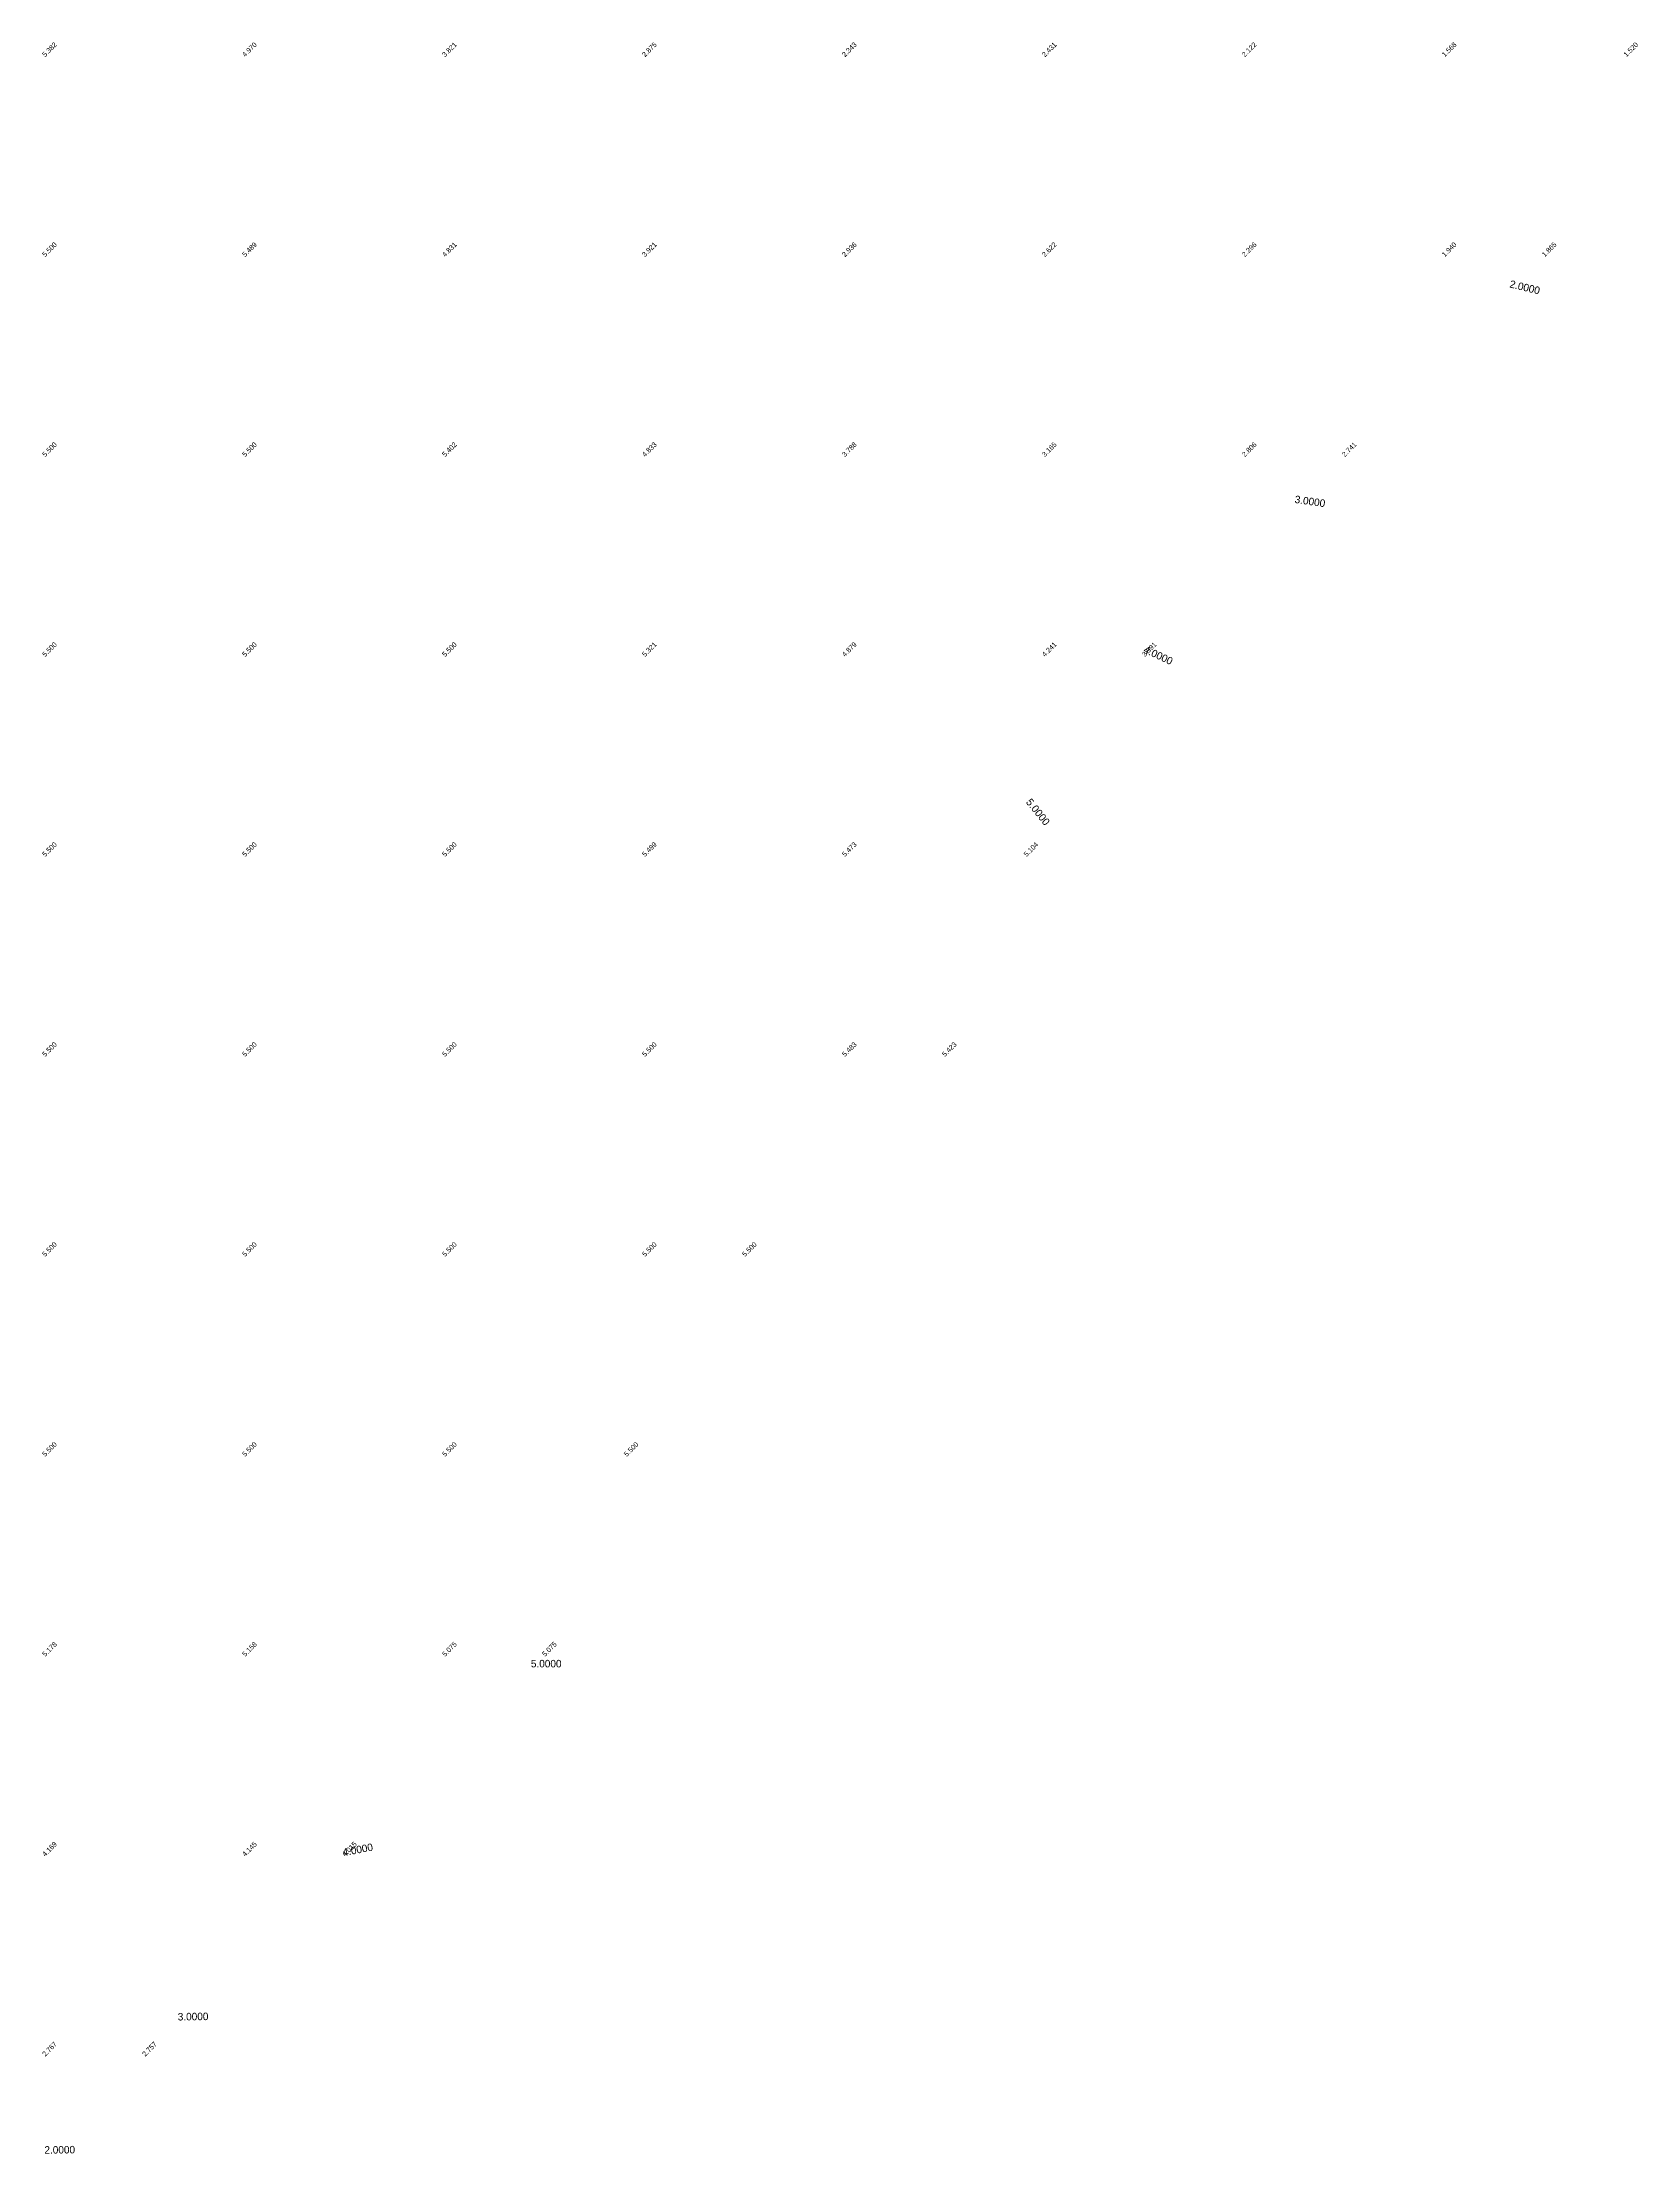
# Model space of a CAD drawing. Header units: metres. Extents: x 286386 to 287779, y 2079267 to 2080589.
# Drawn here: x 287599.3 to 287758.9, y 2079589.5 to 2079800.7 of the extents above; entities that cross this region are included whole.
import ezdxf
from ezdxf.enums import TextEntityAlignment as Align

# ---------------------------------------------------------------- set-up
doc = ezdxf.new("R2010")
doc.units = ezdxf.units.M
doc.header["$MEASUREMENT"] = 0
doc.layers.add('ESContAnn', color=231, linetype='Continuous')
doc.layers.add('ESElevation', color=150, linetype='Continuous')

msp = doc.modelspace()

# ---------------------------------------------------------------- texts
at = {"layer": 'ESContAnn'}
for s, rotation, p in [('2.0000', 346.3995, (287747.57, 2079776.22)), ('3.0000', 351.7808, (287726.08, 2079754.81)), ('4.0000', 334.9538, (287710.9, 2079739.41)), ('5.0000', 308.7844, (287698.87, 2079723.74)), ('4.0000', 10.9013, (287630.83, 2079619.94)), ('3.0000', 0.7538, (287614.36, 2079603.25)), ('2.0000', 0.7538, (287601.02, 2079589.92))]:
    msp.add_text(s, height=0.75, rotation=rotation, dxfattribs=at).set_placement(p, align=Align.MIDDLE_CENTER)
msp.add_text('5.0000', height=0.75, dxfattribs=at).set_placement((287649.68, 2079638.55), align=Align.MIDDLE_CENTER)
at = {"layer": 'ESElevation'}
for s, p in [('5.382', (287600, 2079800)), ('4.970', (287620, 2079800)), ('3.821', (287640, 2079800)), ('2.875', (287660, 2079800)), ('2.343', (287680, 2079800)), ('2.431', (287700, 2079800)), ('2.122', (287720, 2079800)), ('1.568', (287740, 2079800)), ('1.520', (287758.17, 2079800)), ('5.500', (287600, 2079780)), ('5.489', (287620, 2079780)), ('4.831', (287640, 2079780)), ('3.921', (287660, 2079780)), ('2.936', (287680, 2079780)), ('2.622', (287700, 2079780)), ('2.296', (287720, 2079780)), ('1.940', (287740, 2079780)), ('1.865', (287750, 2079780)), ('5.500', (287600, 2079760)), ('5.500', (287620, 2079760)), ('5.402', (287640, 2079760)), ('4.833', (287660, 2079760)), ('3.788', (287680, 2079760)), ('3.165', (287700, 2079760)), ('2.806', (287720, 2079760)), ('2.741', (287730, 2079760)), ('5.500', (287600, 2079740)), ('5.500', (287620, 2079740)), ('5.500', (287640, 2079740)), ('5.321', (287660, 2079740)), ('4.879', (287680, 2079740)), ('4.241', (287700, 2079740)), ('3.991', (287710, 2079740)), ('5.500', (287600, 2079720)), ('5.500', (287620, 2079720)), ('5.500', (287640, 2079720)), ('5.499', (287660, 2079720)), ('5.473', (287680, 2079720)), ('5.104', (287698.17, 2079720)), ('5.500', (287600, 2079700)), ('5.500', (287620, 2079700)), ('5.500', (287640, 2079700)), ('5.500', (287660, 2079700)), ('5.483', (287680, 2079700)), ('5.423', (287690, 2079700)), ('5.500', (287600, 2079680)), ('5.500', (287620, 2079680)), ('5.500', (287640, 2079680)), ('5.500', (287660, 2079680)), ('5.500', (287670, 2079680)), ('5.500', (287600, 2079660)), ('5.500', (287620, 2079660)), ('5.500', (287640, 2079660)), ('5.500', (287658.17, 2079660)), ('5.178', (287600, 2079640)), ('5.158', (287620, 2079640)), ('5.075', (287640, 2079640)), ('5.075', (287650, 2079640)), ('4.169', (287600, 2079620)), ('4.145', (287620, 2079620)), ('4.015', (287630, 2079620)), ('2.767', (287600, 2079600)), ('2.757', (287610, 2079600))]:
    msp.add_text(s, height=0.5, rotation=45, dxfattribs=at).set_placement(p, align=Align.MIDDLE_CENTER)

doc.saveas('drawing.dxf')
